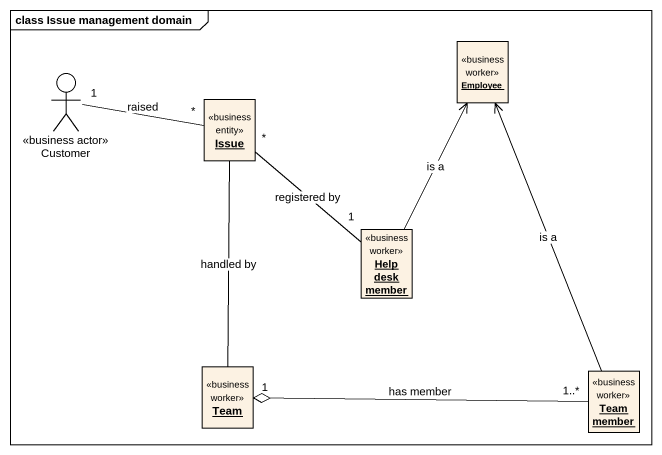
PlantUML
@startuml
mainframe class Issue management domain
allowmixing
hide circle
hide empty members
actor Customer <<business actor>>
object Employee <<business worker>>
object Issue <<business entity>>
object "Help desk member" as Help_desk_member <<business worker>>
object Team <<business worker>>
object "Team member" as Team_member <<business worker>>
Customer "1" -right- "*" Issue : raised
Issue "*" -- "1" Help_desk_member : registered by
Issue -- Team : handled by
Help_desk_member -up-> Employee : is a
Team_member -up-> Employee : is a
Team_member "1..*" -left-o "1" Team : has member
@enduml
